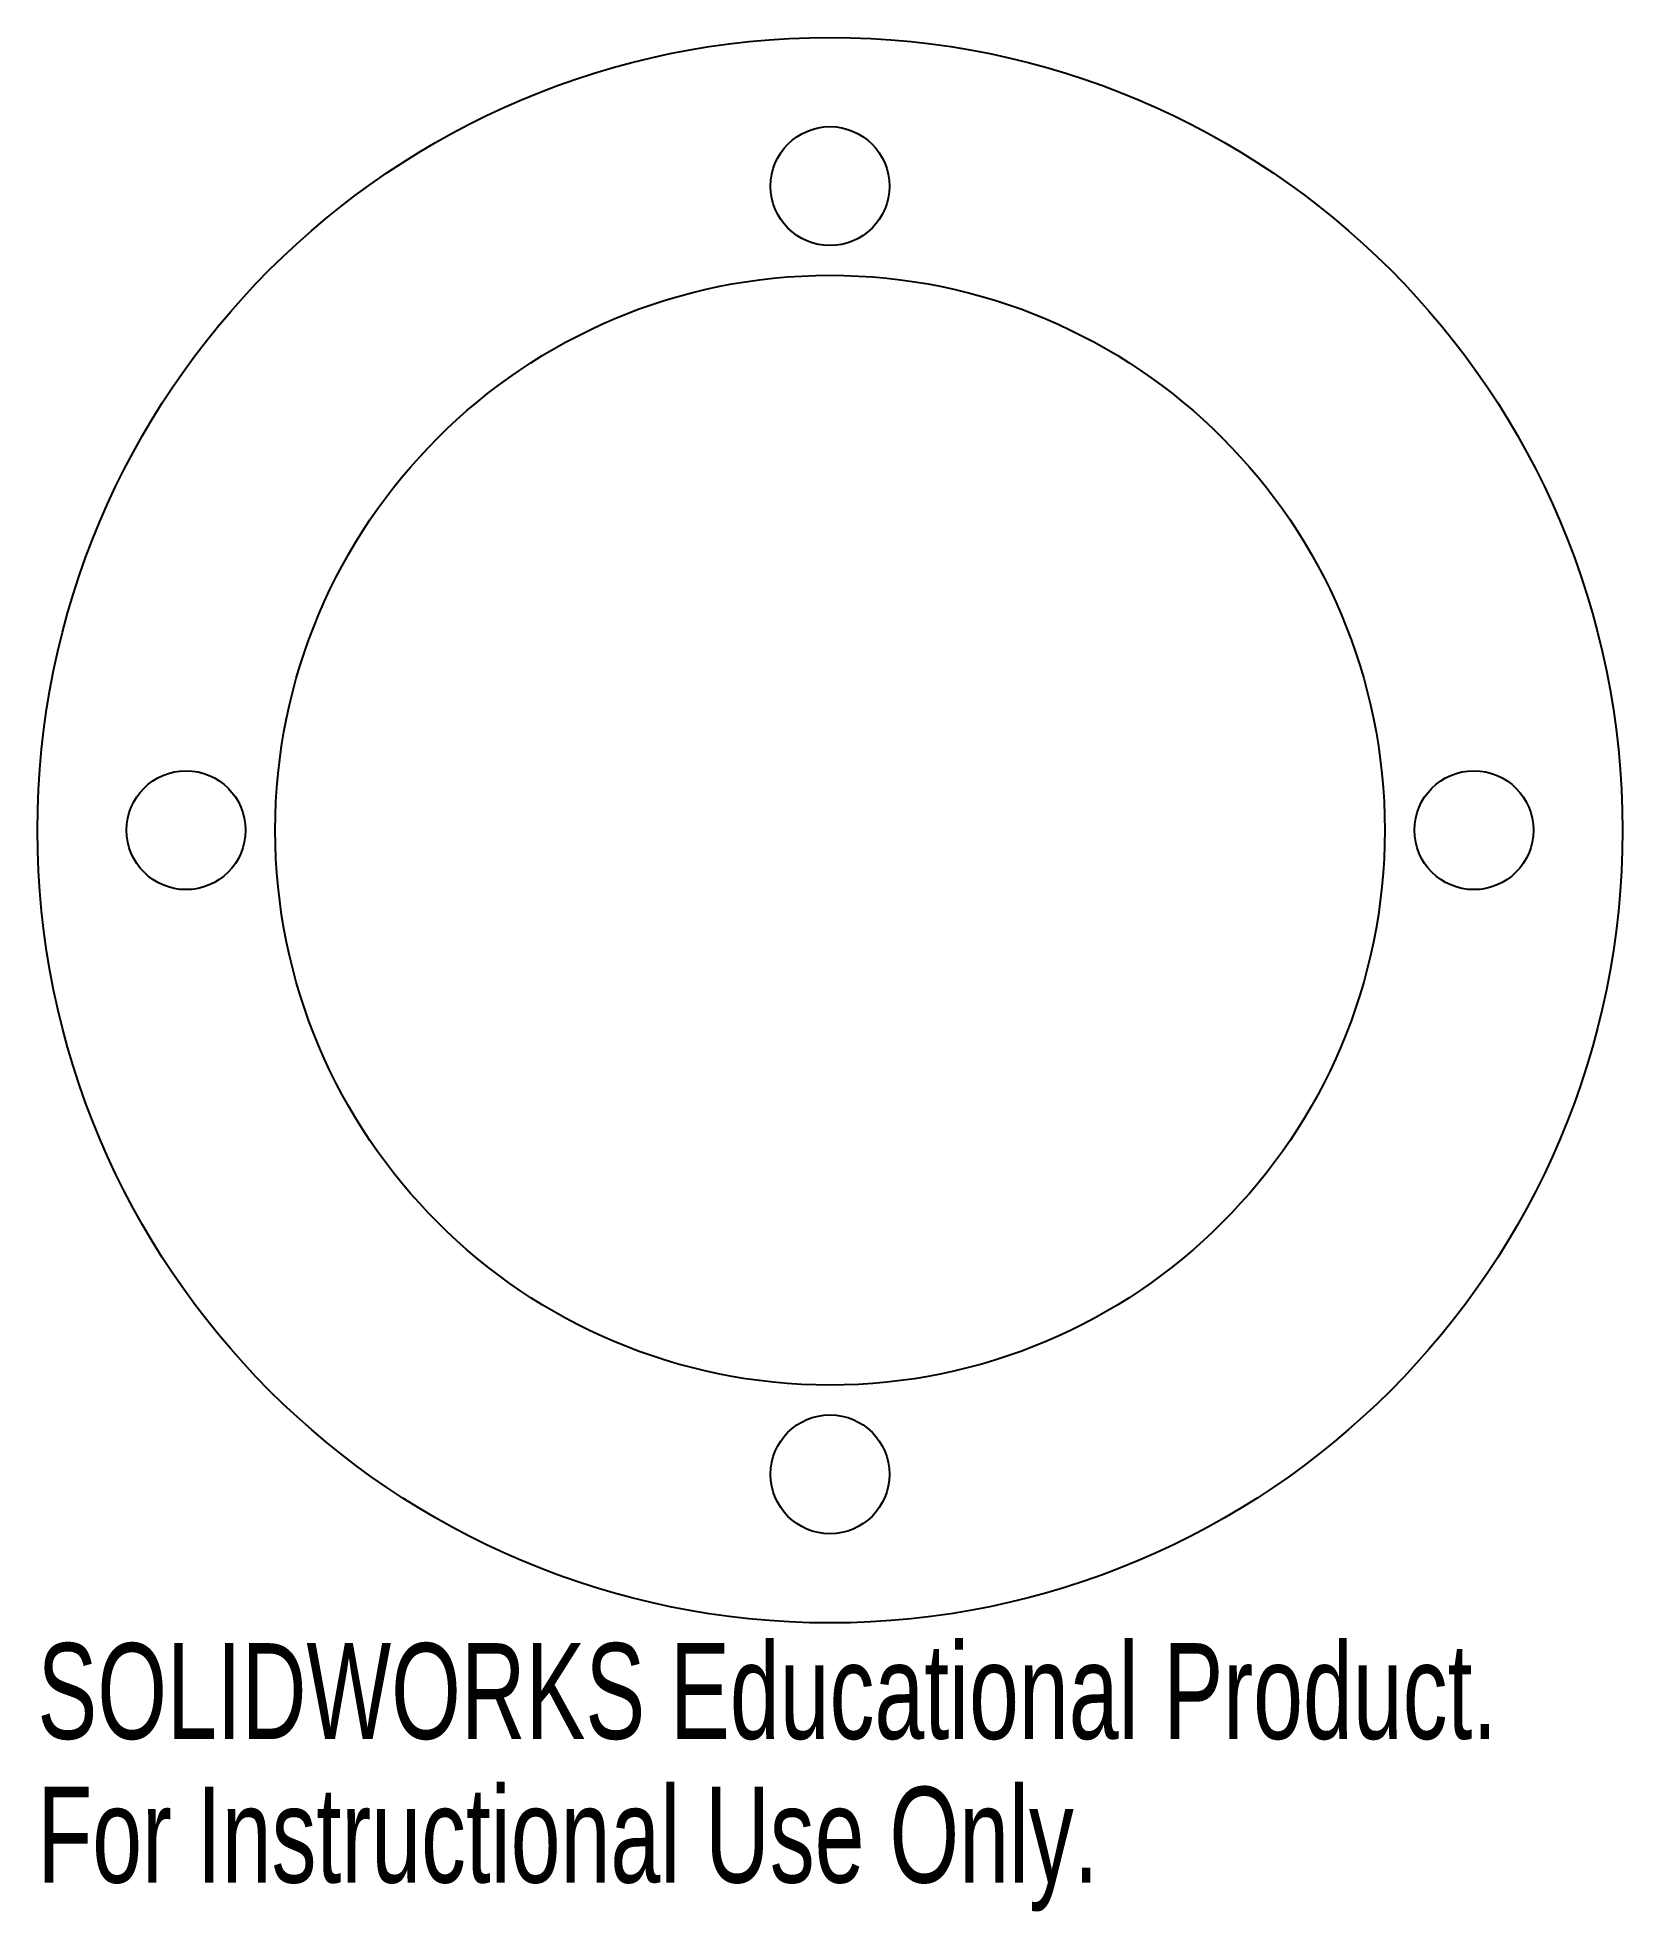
# Model space of a CAD drawing. Header units: millimetres. Extents: x -40 to 40, y -54.6 to 40.
import ezdxf

# ---------------------------------------------------------------- set-up
doc = ezdxf.new("R2010")
doc.units = ezdxf.units.MM
doc.styles.add('SLDTEXTSTYLE0', font='TXT', dxfattribs={"width": 0.7})

msp = doc.modelspace()

# ---------------------------------------------------------------- linework, layer by layer
at = {"color": 7, "linetype": 'Continuous', "lineweight": 25}
for centre, radius in [((0, 0), 40), ((0, 32.5), 3), ((0, 0), 28), ((-32.5, 0), 3), ((32.5, 0), 3), ((0, -32.5), 3)]:
    msp.add_circle(centre, radius, dxfattribs=at)

# ---------------------------------------------------------------- texts
at = {"color": 7, "linetype": 'Continuous', "char_height": 4.83362, "attachment_point": 1, "style": 'SLDTEXTSTYLE0'}
for s, insert in [('SOLIDWORKS Educational Product.', (-40, -41.02)), ('For Instructional Use Only.', (-40, -48.27))]:
    msp.add_mtext(s, dxfattribs=dict(at, insert=insert))

doc.saveas('drawing.dxf')
